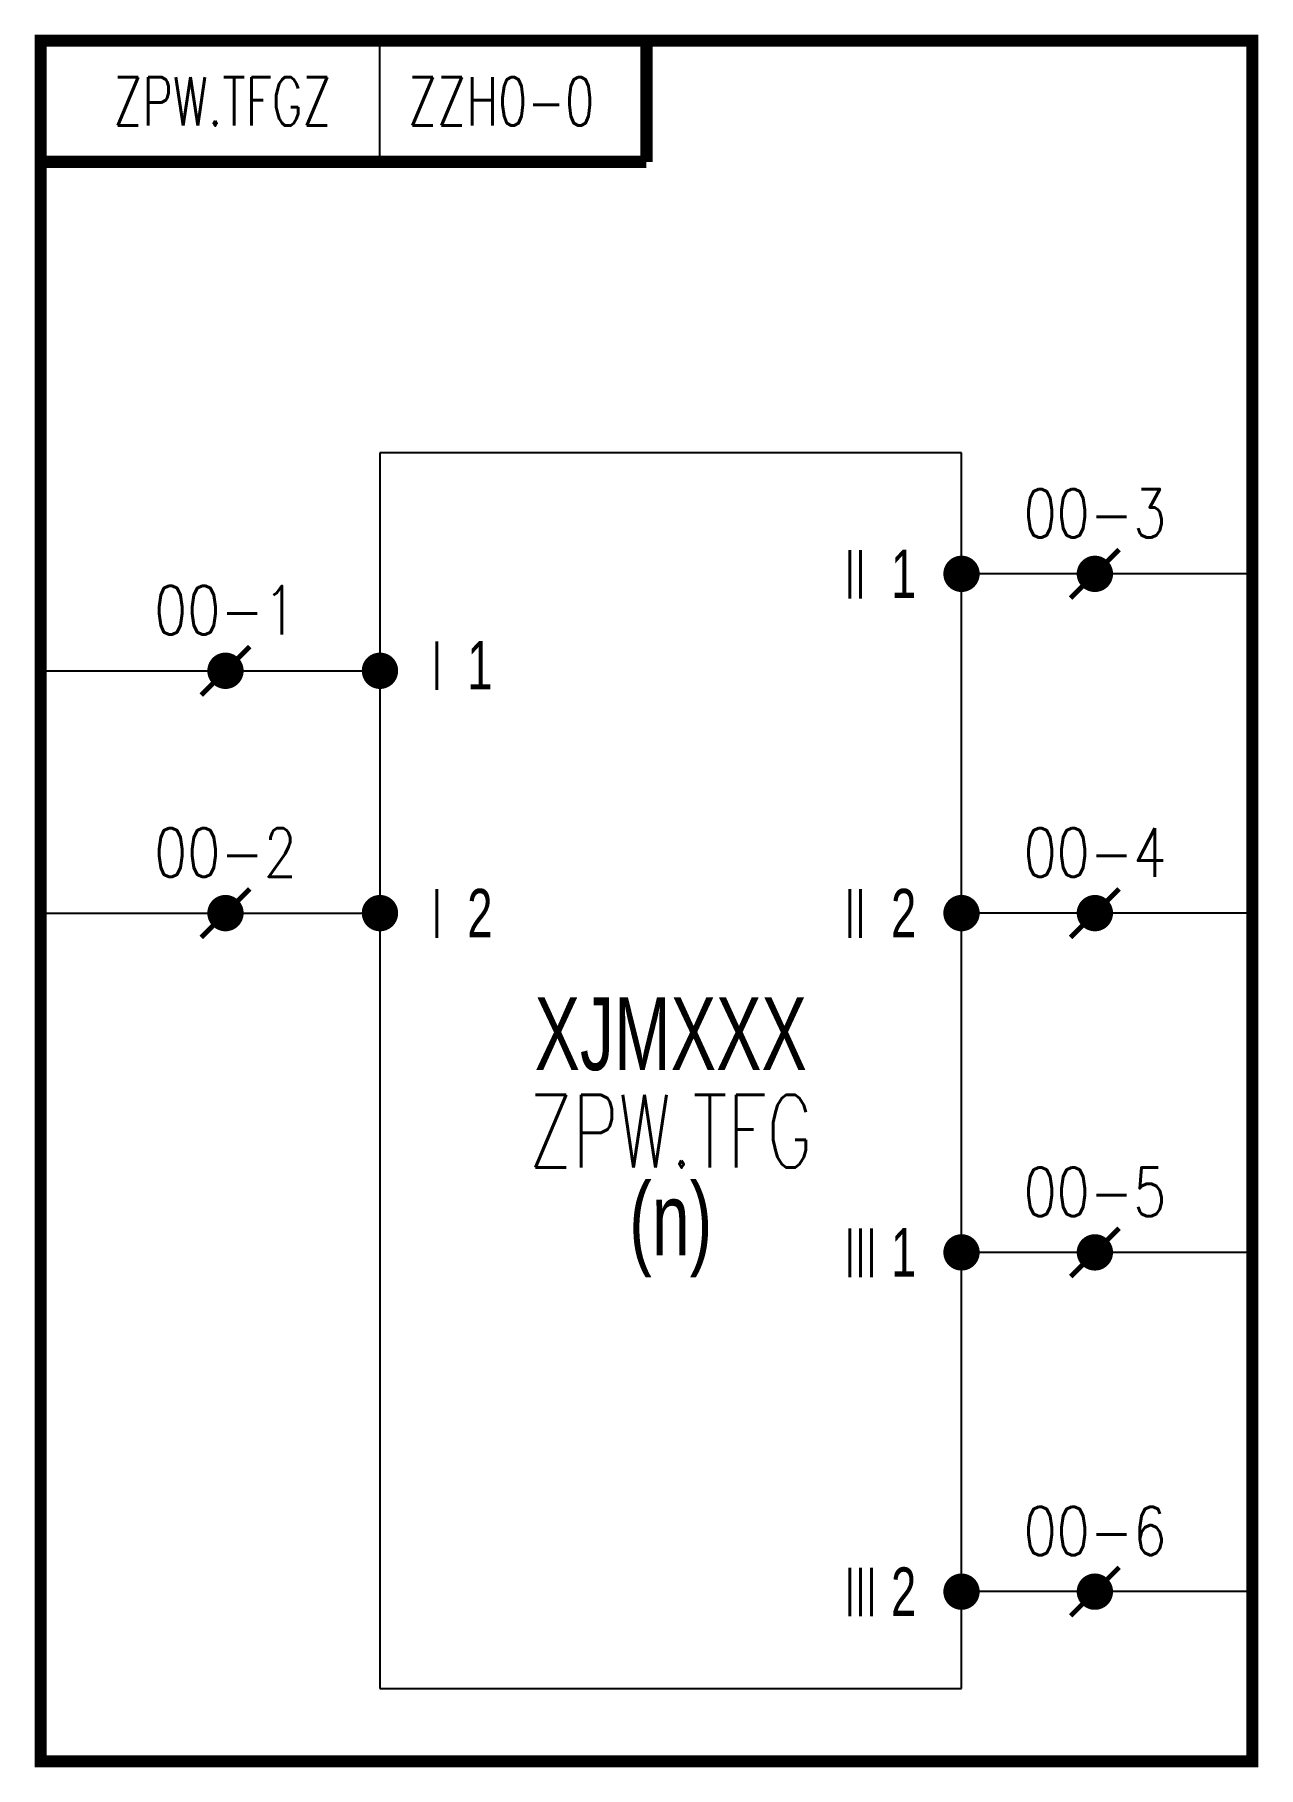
# Model space of a CAD drawing. Header units: millimetres. Extents: x -0.2 to 50.2, y -71.3 to 0.3.
import ezdxf
from ezdxf.enums import TextEntityAlignment as Align

# ---------------------------------------------------------------- set-up
doc = ezdxf.new("R2010")
doc.units = ezdxf.units.MM
doc.styles.add('HZ', font='TXT', dxfattribs={"width": 0.7, "bigfont": 'HZTXT'})

msp = doc.modelspace()

# ---------------------------------------------------------------- linework, layer by layer
for p, q in [((14, -5), (14, 0)), ((38, -17), (14, -17)), ((14, -17), (14, -40)), ((38, -40), (38, -17)), ((50, -22), (38, -22)), ((0, -26), (13.625, -26)), ((0, -36), (13.625, -36)), ((50, -36), (38, -36)), ((14, -40), (14, -68)), ((38, -68), (38, -40)), ((50, -50), (38, -50)), ((50, -64), (38, -64)), ((14, -68), (38, -68))]:
    msp.add_line(p, q)
at = {"const_width": 0.5}
msp.add_lwpolyline([(50, 0), (50, -71), (0, -71), (0, 0)], close=True, dxfattribs=at)
for points, const_width in [([(0, 0), (25, 0), (25, -5)], 0.5), ([(0, 0), (0, -5), (25, -5)], 0.5), ([(42.504, -23), (44.504, -21)], 0.2), ([(6.625, -27), (8.625, -25)], 0.2), ([(6.625, -37), (8.625, -35)], 0.2), ([(42.504, -37), (44.504, -35)], 0.2), ([(42.504, -51), (44.504, -49)], 0.2), ([(42.504, -65), (44.504, -63)], 0.2)]:
    msp.add_lwpolyline(points, dxfattribs=dict(const_width=const_width))
at = {"const_width": 0.75}
for points in [[(38.375, -22, -1), (37.625, -22, -1)], [(43.129, -22, 1), (43.879, -22, 1)], [(7.25, -26, 1), (8, -26, 1)], [(13.625, -26, 1), (14.375, -26, 1)], [(7.25, -36, 1), (8, -36, 1)], [(13.625, -36, 1), (14.375, -36, 1)], [(38.375, -36, -1), (37.625, -36, -1)], [(43.129, -36, 1), (43.879, -36, 1)], [(38.375, -50, -1), (37.625, -50, -1)], [(43.129, -50, 1), (43.879, -50, 1)], [(38.375, -64, -1), (37.625, -64, -1)], [(43.129, -64, 1), (43.879, -64, 1)]]:
    msp.add_lwpolyline(points, format="xyb", close=True, dxfattribs=at)

# ---------------------------------------------------------------- texts
at = {"style": 'HZ', "width": 0.7}
for s, height, p in [('ZPW.TFGZ', 2, (7.5, -2.5)), ('ZPW.TFG', 3, (26, -45))]:
    msp.add_text(s, height=height, dxfattribs=at).set_placement(p, align=Align.MIDDLE)
at = {"color": 5, "style": 'HZ', "width": 0.7}
msp.add_text('ZZH0-0', height=2, dxfattribs=at).set_placement((19, -2.5), align=Align.MIDDLE)
at = {"color": 3, "style": 'HZ', "width": 0.8}
for s, p in [('00-3', (43.504, -20.5)), ('00-1', (7.625, -24.5)), ('00-2', (7.625, -34.5)), ('00-4', (43.504, -34.5)), ('00-5', (43.504, -48.5)), ('00-6', (43.504, -62.5))]:
    msp.add_text(s, height=2, dxfattribs=at).set_placement(p, align=Align.CENTER)
at = {"style": 'HZ', "width": 0.7}
for p in [(33.145, -22.017), (33.592, -22.017), (16.102, -25.789), (16.102, -36.017), (33.145, -36.017), (33.592, -36.017), (33.145, -50.017), (33.592, -50.017), (34.042, -50.017), (33.145, -64.017), (33.592, -64.017), (34.042, -64.017)]:
    msp.add_text('I', height=2, dxfattribs=at).set_placement(p, align=Align.MIDDLE_LEFT)
at = {"width": 0.7}
for s, p in [('1', (35.092, -22)), ('1', (17.602, -25.772)), ('2', (17.602, -36)), ('2', (35.092, -36)), ('1', (35.092, -50)), ('2', (35.092, -64))]:
    msp.add_text(s, height=2, dxfattribs=at).set_placement(p, align=Align.MIDDLE_LEFT)
at = {"color": 3, "width": 0.7}
for s, p in [('XJMXXX', (26, -41)), ('(n)', (26, -49))]:
    msp.add_text(s, height=3, dxfattribs=at).set_placement(p, align=Align.MIDDLE)

doc.saveas('drawing.dxf')
